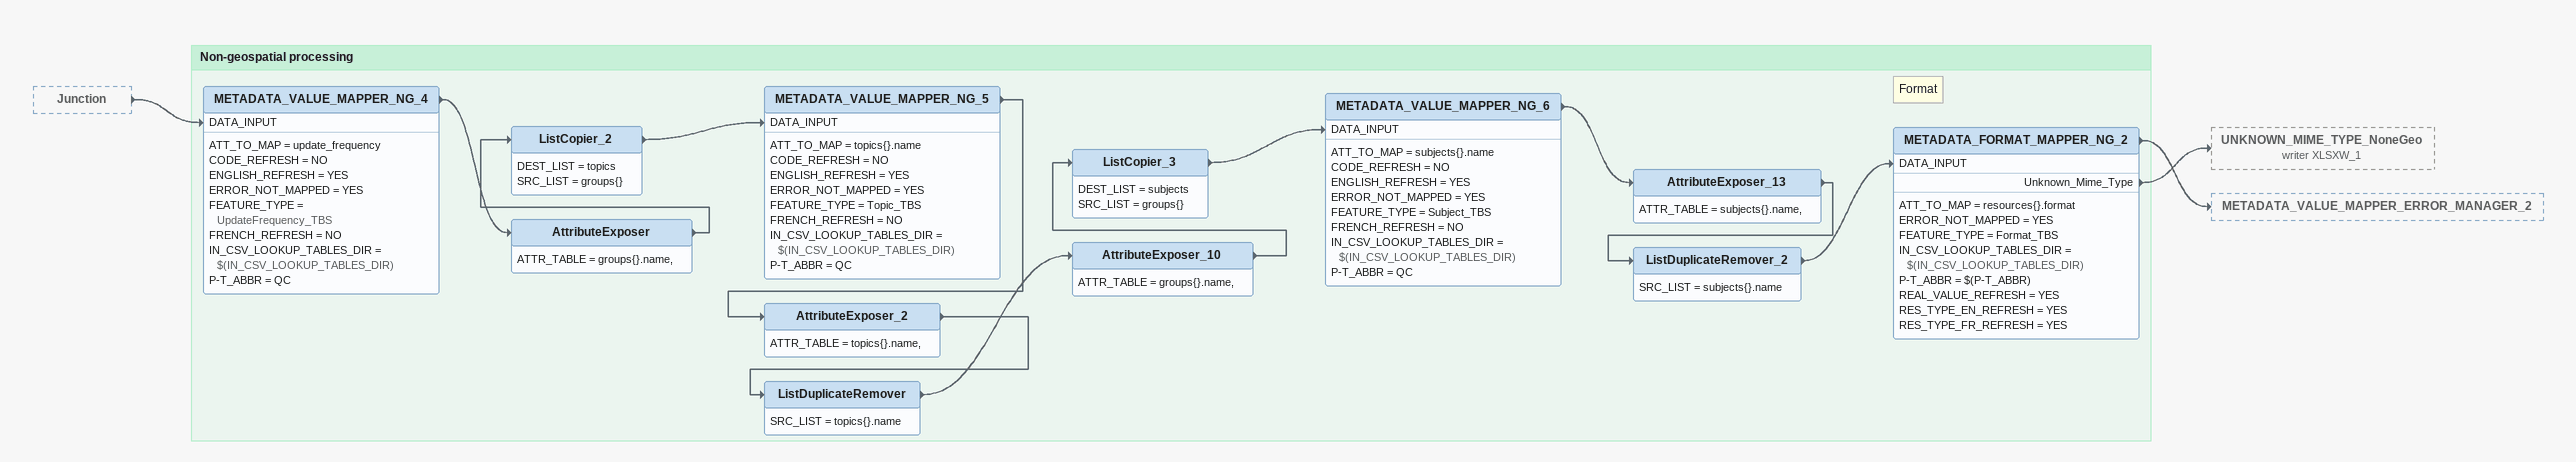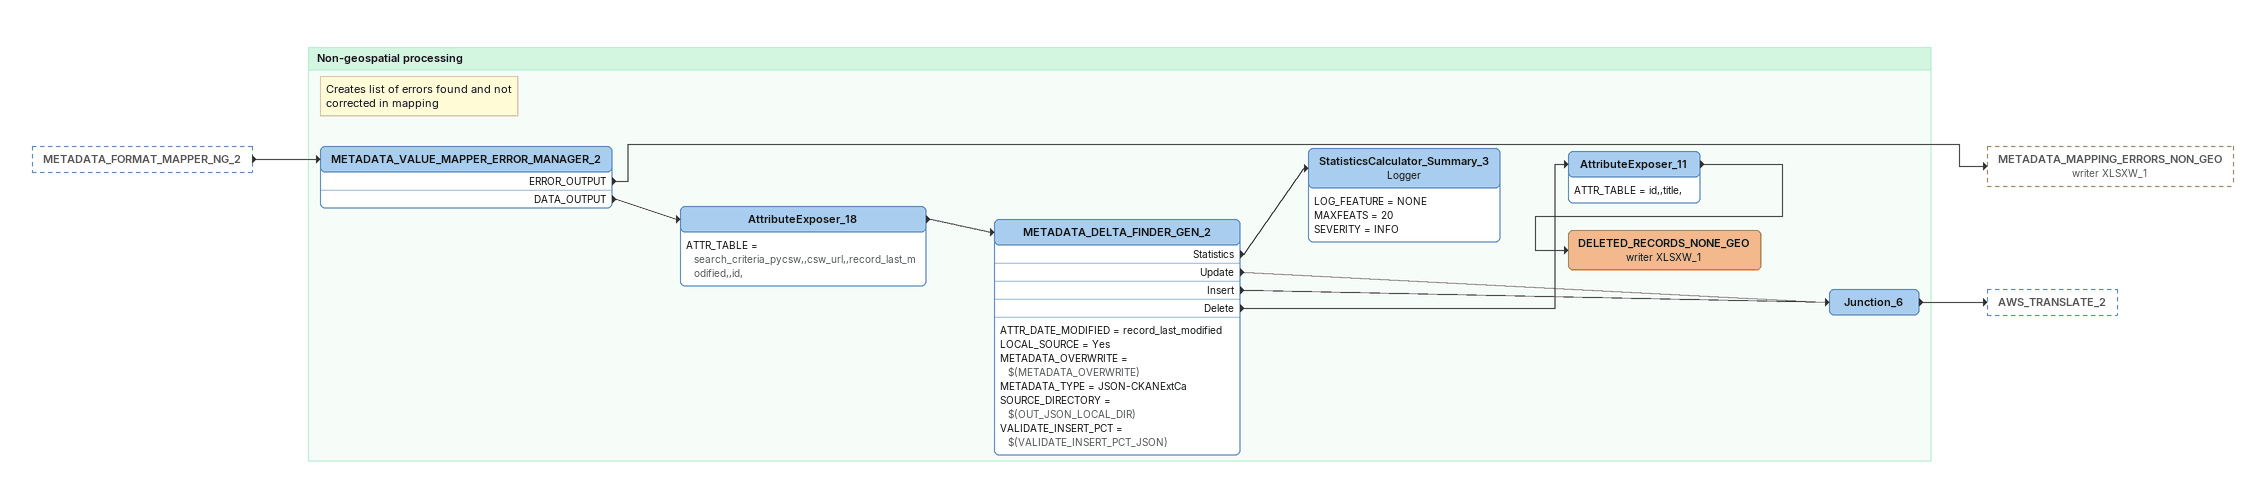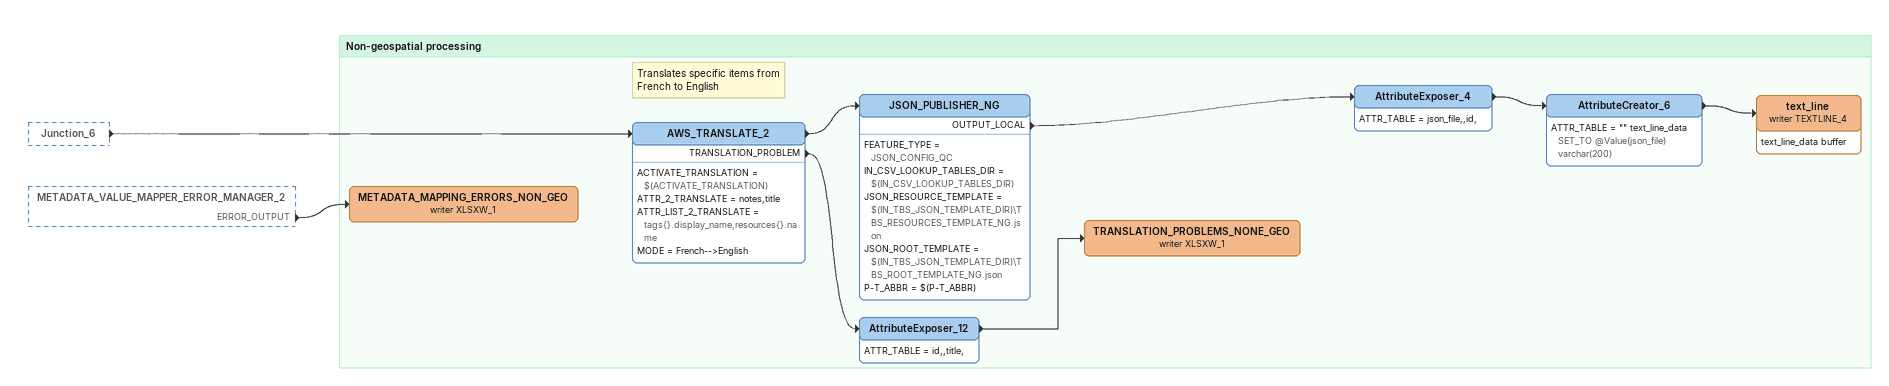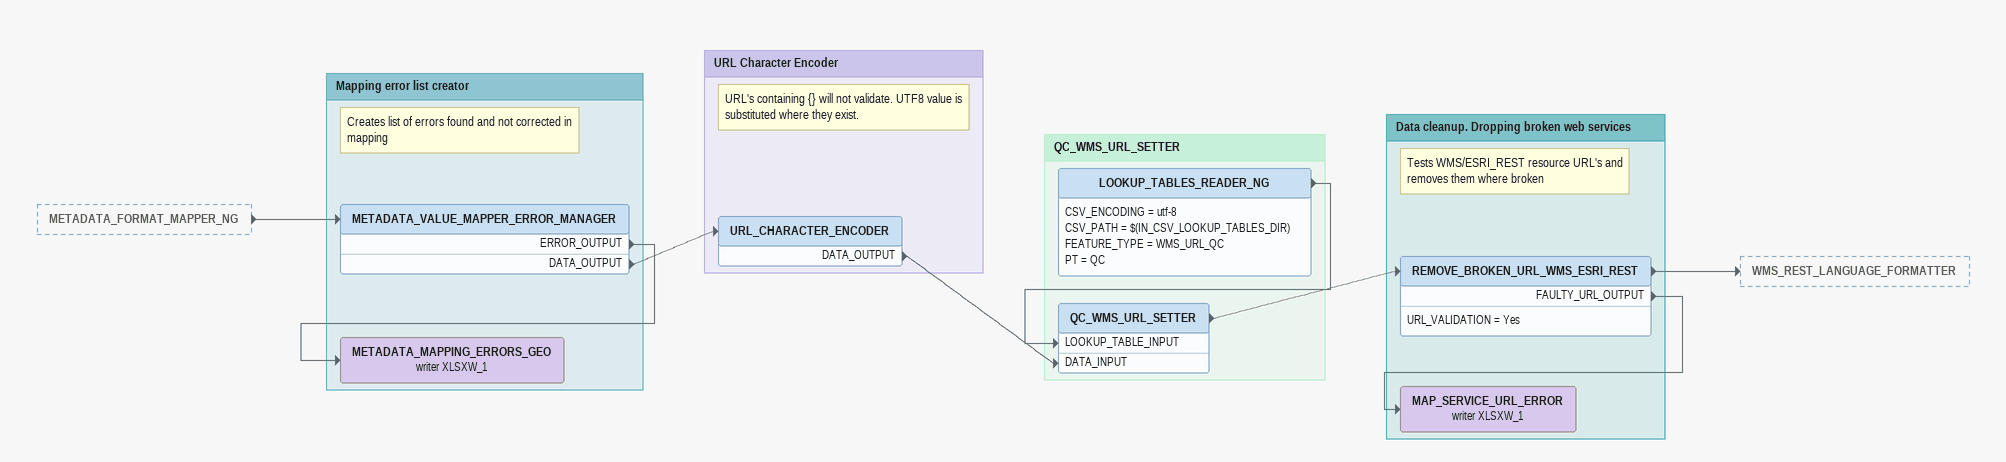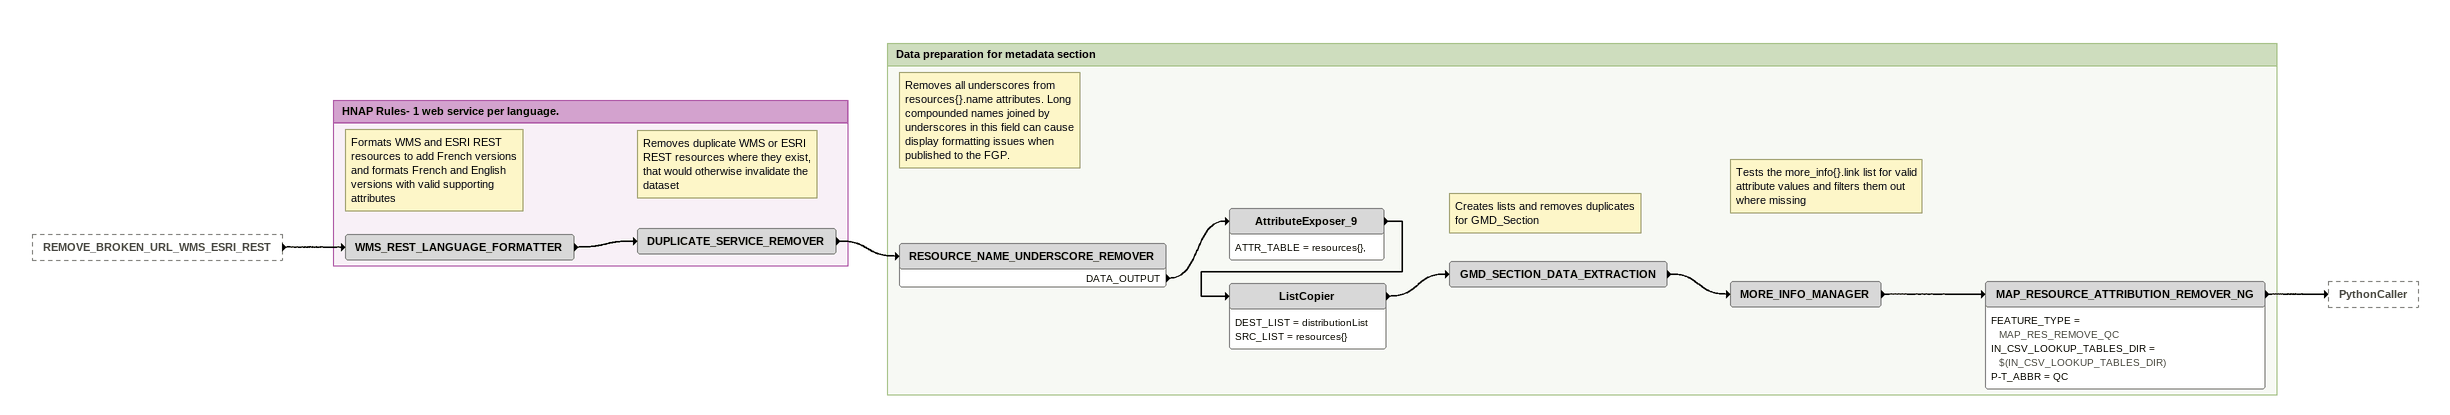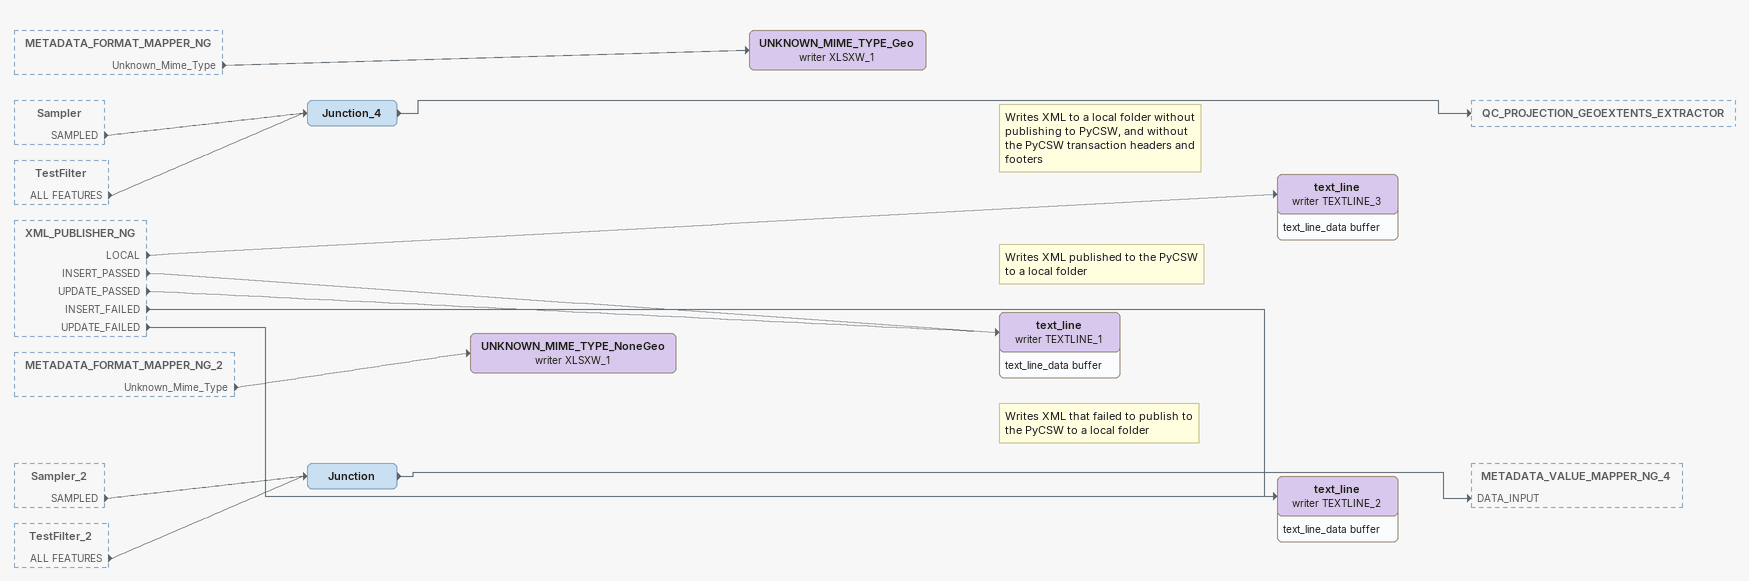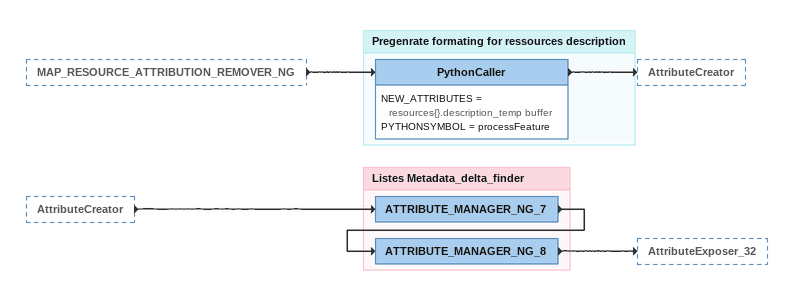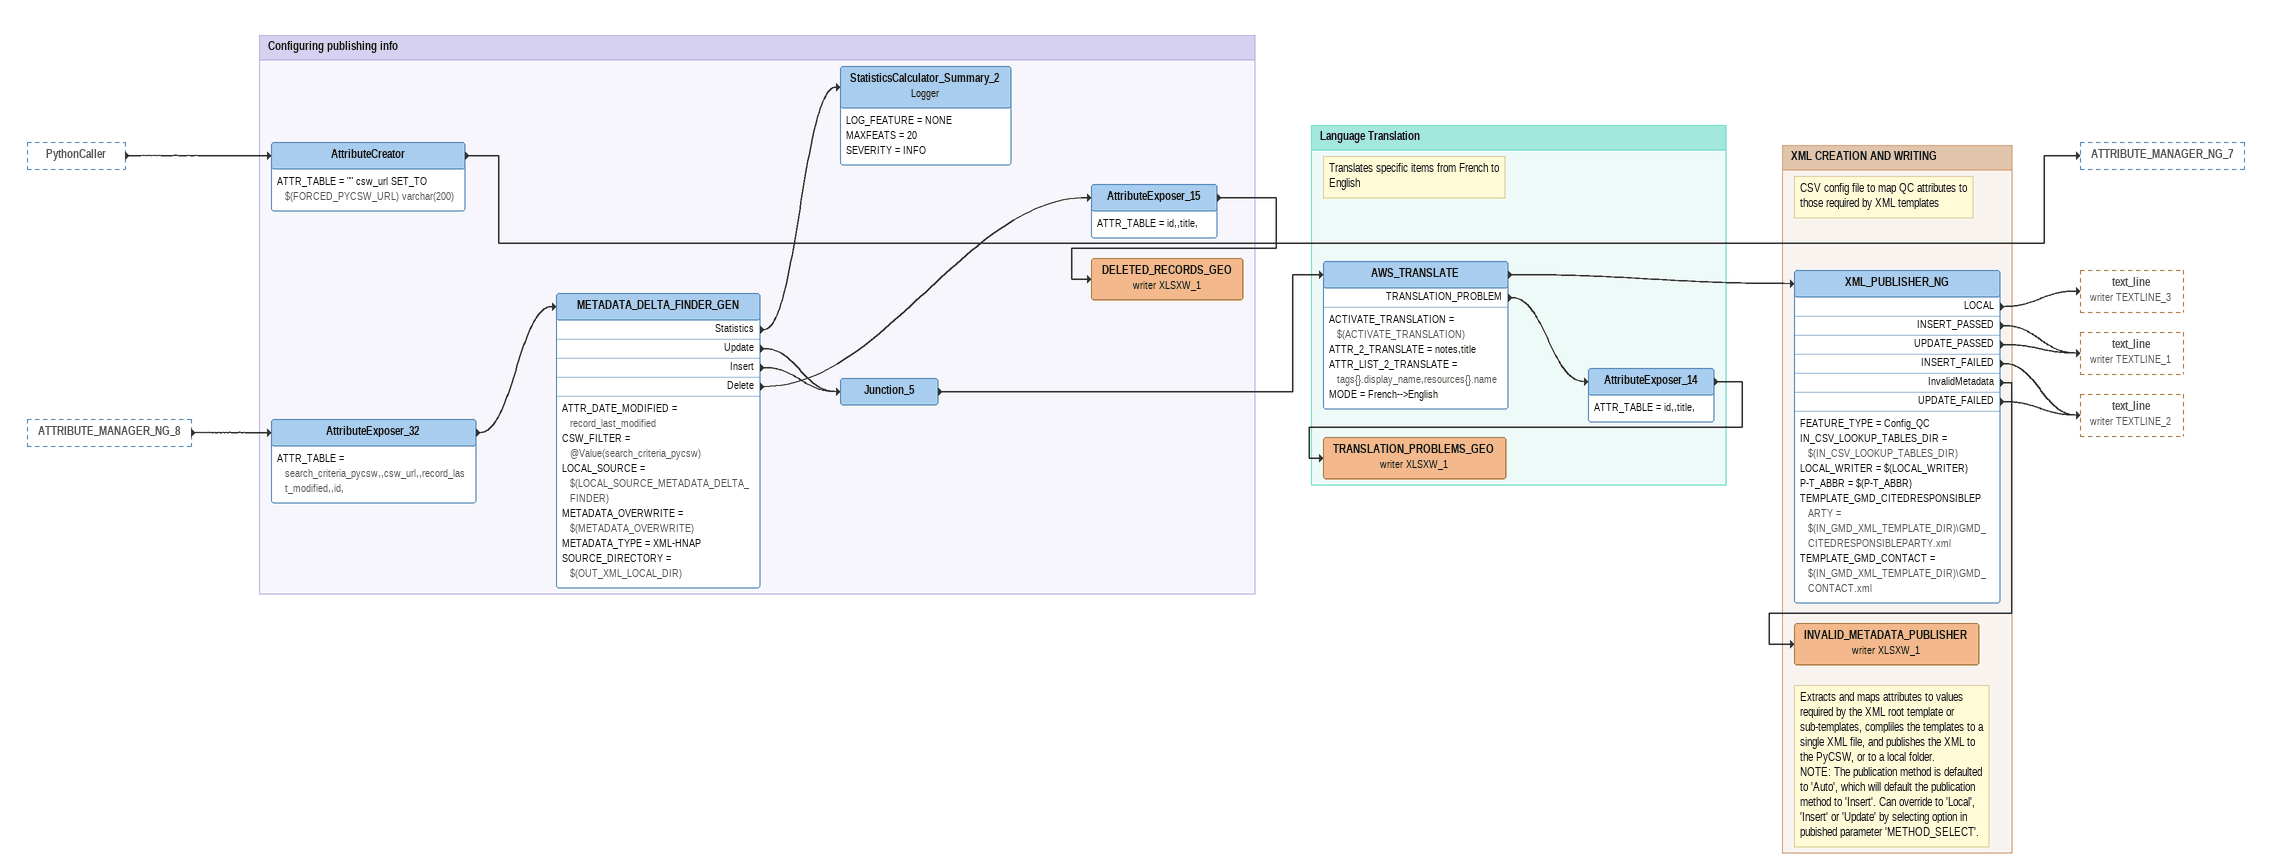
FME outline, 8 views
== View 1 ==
Junction [outside]
    -> METADATA_VALUE_MAPPER_NG_4 [DATA_INPUT]

Bookmark: Non-geospatial processing
METADATA_VALUE_MAPPER_NG_4
    ATT_TO_MAP = update_frequency
    CODE_REFRESH = NO
    ENGLISH_REFRESH = YES
    ERROR_NOT_MAPPED = YES
    FEATURE_TYPE = UpdateFrequency_TBS
    FRENCH_REFRESH = NO
    IN_CSV_LOOKUP_TABLES_DIR = $(IN_CSV_LOOKUP_TABLES_DIR)
    P-T_ABBR = QC
    -> AttributeExposer
AttributeExposer
    ATTR_TABLE = groups{}.name,
    -> ListCopier_2
ListCopier_2
    DEST_LIST = topics
    SRC_LIST = groups{}
    -> METADATA_VALUE_MAPPER_NG_5 [DATA_INPUT]
METADATA_VALUE_MAPPER_NG_5
    ATT_TO_MAP = topics{}.name
    CODE_REFRESH = NO
    ENGLISH_REFRESH = YES
    ERROR_NOT_MAPPED = YES
    FEATURE_TYPE = Topic_TBS
    FRENCH_REFRESH = NO
    IN_CSV_LOOKUP_TABLES_DIR = $(IN_CSV_LOOKUP_TABLES_DIR)
    P-T_ABBR = QC
    -> AttributeExposer_2
AttributeExposer_2
    ATTR_TABLE = topics{}.name,
    -> ListDuplicateRemover
ListDuplicateRemover
    SRC_LIST = topics{}.name
    -> AttributeExposer_10
AttributeExposer_10
    ATTR_TABLE = groups{}.name,
    -> ListCopier_3
ListCopier_3
    DEST_LIST = subjects
    SRC_LIST = groups{}
    -> METADATA_VALUE_MAPPER_NG_6 [DATA_INPUT]
METADATA_VALUE_MAPPER_NG_6
    ATT_TO_MAP = subjects{}.name
    CODE_REFRESH = NO
    ENGLISH_REFRESH = YES
    ERROR_NOT_MAPPED = YES
    FEATURE_TYPE = Subject_TBS
    FRENCH_REFRESH = NO
    IN_CSV_LOOKUP_TABLES_DIR = $(IN_CSV_LOOKUP_TABLES_DIR)
    P-T_ABBR = QC
    -> AttributeExposer_13
AttributeExposer_13
    ATTR_TABLE = subjects{}.name,
    -> ListDuplicateRemover_2
ListDuplicateRemover_2
    SRC_LIST = subjects{}.name
    -> METADATA_FORMAT_MAPPER_NG_2 [DATA_INPUT]
Note: Format
METADATA_FORMAT_MAPPER_NG_2
    ATT_TO_MAP = resources{}.format
    ERROR_NOT_MAPPED = YES
    FEATURE_TYPE = Format_TBS
    IN_CSV_LOOKUP_TABLES_DIR = $(IN_CSV_LOOKUP_TABLES_DIR)
    P-T_ABBR = $(P-T_ABBR)
    REAL_VALUE_REFRESH = YES
    RES_TYPE_EN_REFRESH = YES
    RES_TYPE_FR_REFRESH = YES
    Unknown_Mime_Type -> UNKNOWN_MIME_TYPE_NoneGeo (writer XLSXW_1)
    -> METADATA_VALUE_MAPPER_ERROR_MANAGER_2

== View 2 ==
METADATA_FORMAT_MAPPER_NG_2 [outside]
    -> METADATA_VALUE_MAPPER_ERROR_MANAGER_2

Bookmark: Non-geospatial processing
Note: Creates list of errors found and not corrected in mapping
METADATA_VALUE_MAPPER_ERROR_MANAGER_2
    ERROR_OUTPUT -> METADATA_MAPPING_ERRORS_NON_GEO (writer XLSXW_1)
    DATA_OUTPUT -> AttributeExposer_18
AttributeExposer_18
    ATTR_TABLE = search_criteria_pycsw,,csw_url,,record_last_modified,,id,
    -> METADATA_DELTA_FINDER_GEN_2
METADATA_DELTA_FINDER_GEN_2
    ATTR_DATE_MODIFIED = record_last_modified
    LOCAL_SOURCE = Yes
    METADATA_OVERWRITE = $(METADATA_OVERWRITE)
    METADATA_TYPE = JSON-CKANExtCa
    SOURCE_DIRECTORY = $(OUT_JSON_LOCAL_DIR)
    VALIDATE_INSERT_PCT = $(VALIDATE_INSERT_PCT_JSON)
    Statistics -> StatisticsCalculator_Summary_3
    Update -> Junction_6
    Insert -> Junction_6
    Delete -> AttributeExposer_11
StatisticsCalculator_Summary_3: Logger
    LOG_FEATURE = NONE
    MAXFEATS = 20
    SEVERITY = INFO
AttributeExposer_11
    ATTR_TABLE = id,,title,
    -> DELETED_RECORDS_NONE_GEO (writer XLSXW_1)
DELETED_RECORDS_NONE_GEO (writer XLSXW_1)
Junction_6
    -> AWS_TRANSLATE_2

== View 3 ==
Junction_6 [outside]
    -> AWS_TRANSLATE_2
METADATA_VALUE_MAPPER_ERROR_MANAGER_2 [outside]
    ERROR_OUTPUT -> METADATA_MAPPING_ERRORS_NON_GEO (writer XLSXW_1)

Bookmark: Non-geospatial processing
Note: Translates specific items from French to English
AWS_TRANSLATE_2
    ACTIVATE_TRANSLATION = $(ACTIVATE_TRANSLATION)
    ATTR_2_TRANSLATE = notes,title
    ATTR_LIST_2_TRANSLATE = tags{}.display_name,resources{}.name
    MODE = French-->English
    -> JSON_PUBLISHER_NG
    TRANSLATION_PROBLEM -> AttributeExposer_12
JSON_PUBLISHER_NG
    FEATURE_TYPE = JSON_CONFIG_QC
    IN_CSV_LOOKUP_TABLES_DIR = $(IN_CSV_LOOKUP_TABLES_DIR)
    JSON_RESOURCE_TEMPLATE = $(IN_TBS_JSON_TEMPLATE_DIR)\TBS_RESOURCES_TEMPLATE_NG.json
    JSON_ROOT_TEMPLATE = $(IN_TBS_JSON_TEMPLATE_DIR)\TBS_ROOT_TEMPLATE_NG.json
    P-T_ABBR = $(P-T_ABBR)
    OUTPUT_LOCAL -> AttributeExposer_4
AttributeExposer_4
    ATTR_TABLE = json_file,,id,
    -> AttributeCreator_6
AttributeCreator_6
    ATTR_TABLE = "" text_line_data SET_TO @Value(json_file) varchar(200)
    -> text_line (writer TEXTLINE_4)
text_line (writer TEXTLINE_4)
    attributes: text_line_data buffer
AttributeExposer_12
    ATTR_TABLE = id,,title,
    -> TRANSLATION_PROBLEMS_NONE_GEO (writer XLSXW_1)
TRANSLATION_PROBLEMS_NONE_GEO (writer XLSXW_1)
METADATA_MAPPING_ERRORS_NON_GEO (writer XLSXW_1)

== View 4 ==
METADATA_FORMAT_MAPPER_NG [outside]
    -> METADATA_VALUE_MAPPER_ERROR_MANAGER

Bookmark: Mapping error list creator
Note: Creates list of errors found and not corrected in mapping
METADATA_VALUE_MAPPER_ERROR_MANAGER
    ERROR_OUTPUT -> METADATA_MAPPING_ERRORS_GEO (writer XLSXW_1)
    DATA_OUTPUT -> URL_CHARACTER_ENCODER
METADATA_MAPPING_ERRORS_GEO (writer XLSXW_1)

Bookmark: URL Character Encoder
Note: URL's containing {} will not validate. UTF8 value is substituted where they exist.
URL_CHARACTER_ENCODER
    DATA_OUTPUT -> QC_WMS_URL_SETTER [DATA_INPUT]

Bookmark: QC_WMS_URL_SETTER
LOOKUP_TABLES_READER_NG
    CSV_ENCODING = utf-8
    CSV_PATH = $(IN_CSV_LOOKUP_TABLES_DIR)
    FEATURE_TYPE = WMS_URL_QC
    PT = QC
    -> QC_WMS_URL_SETTER [LOOKUP_TABLE_INPUT]
QC_WMS_URL_SETTER
    -> REMOVE_BROKEN_URL_WMS_ESRI_REST

Bookmark: Data cleanup. Dropping broken web services
Note: Tests WMS/ESRI_REST resource URL's and removes them where broken
REMOVE_BROKEN_URL_WMS_ESRI_REST
    URL_VALIDATION = Yes
    -> WMS_REST_LANGUAGE_FORMATTER
    FAULTY_URL_OUTPUT -> MAP_SERVICE_URL_ERROR (writer XLSXW_1)
MAP_SERVICE_URL_ERROR (writer XLSXW_1)

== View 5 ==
REMOVE_BROKEN_URL_WMS_ESRI_REST [outside]
    -> WMS_REST_LANGUAGE_FORMATTER

Bookmark: HNAP Rules- 1 web service per language.
Note: Formats WMS and ESRI REST resources to add French versions and formats French and English versions with valid supporting attributes
WMS_REST_LANGUAGE_FORMATTER
    -> DUPLICATE_SERVICE_REMOVER
Note: Removes duplicate WMS or ESRI REST resources where they exist, that would otherwise invalidate the dataset
DUPLICATE_SERVICE_REMOVER
    -> RESOURCE_NAME_UNDERSCORE_REMOVER

Bookmark: Data preparation for metadata section
Note: Removes all underscores from resources{}.name attributes. Long compounded names joined by underscores in this field can cause display formatting issues when published to the FGP.
RESOURCE_NAME_UNDERSCORE_REMOVER
    DATA_OUTPUT -> AttributeExposer_9
AttributeExposer_9
    ATTR_TABLE = resources{},
    -> ListCopier
ListCopier
    DEST_LIST = distributionList
    SRC_LIST = resources{}
    -> GMD_SECTION_DATA_EXTRACTION
Note: Creates lists and removes duplicates for GMD_Section
GMD_SECTION_DATA_EXTRACTION
    -> MORE_INFO_MANAGER
Note: Tests the more_info{}.link list for valid attribute values and filters them out where missing
MORE_INFO_MANAGER
    -> MAP_RESOURCE_ATTRIBUTION_REMOVER_NG
MAP_RESOURCE_ATTRIBUTION_REMOVER_NG
    FEATURE_TYPE = MAP_RES_REMOVE_QC
    IN_CSV_LOOKUP_TABLES_DIR = $(IN_CSV_LOOKUP_TABLES_DIR)
    P-T_ABBR = QC
    -> PythonCaller

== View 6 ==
METADATA_FORMAT_MAPPER_NG [outside]
    Unknown_Mime_Type -> UNKNOWN_MIME_TYPE_Geo (writer XLSXW_1)
Sampler [outside]
    SAMPLED -> Junction_4
TestFilter [outside]
    ALL FEATURES -> Junction_4
XML_PUBLISHER_NG [outside]
    LOCAL -> text_line (writer TEXTLINE_3)
    INSERT_PASSED -> text_line (writer TEXTLINE_1)
    UPDATE_PASSED -> text_line (writer TEXTLINE_1)
    INSERT_FAILED -> text_line (writer TEXTLINE_2)
    UPDATE_FAILED -> text_line (writer TEXTLINE_2)
METADATA_FORMAT_MAPPER_NG_2 [outside]
    Unknown_Mime_Type -> UNKNOWN_MIME_TYPE_NoneGeo (writer XLSXW_1)
Sampler_2 [outside]
    SAMPLED -> Junction
TestFilter_2 [outside]
    ALL FEATURES -> Junction
Junction_4
    -> QC_PROJECTION_GEOEXTENTS_EXTRACTOR
UNKNOWN_MIME_TYPE_Geo (writer XLSXW_1)
Junction
    -> METADATA_VALUE_MAPPER_NG_4 [DATA_INPUT]
UNKNOWN_MIME_TYPE_NoneGeo (writer XLSXW_1)
Note: Writes XML to a local folder without publishing to PyCSW, and without the PyCSW transaction headers and footers
text_line (writer TEXTLINE_3)
    attributes: text_line_data buffer
Note: Writes XML published to the PyCSW to a local folder
text_line (writer TEXTLINE_1)
    attributes: text_line_data buffer
Note: Writes XML that failed to publish to the PyCSW to a local folder
text_line (writer TEXTLINE_2)
    attributes: text_line_data buffer

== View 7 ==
MAP_RESOURCE_ATTRIBUTION_REMOVER_NG [outside]
    -> PythonCaller
AttributeCreator [outside]
    -> ATTRIBUTE_MANAGER_NG_7

Bookmark: Pregenrate formating for ressources description
PythonCaller
    NEW_ATTRIBUTES = resources{}.description_temp buffer
    PYTHONSYMBOL = processFeature
    -> AttributeCreator

Bookmark: Listes Metadata_delta_finder
ATTRIBUTE_MANAGER_NG_7
    -> ATTRIBUTE_MANAGER_NG_8
ATTRIBUTE_MANAGER_NG_8
    -> AttributeExposer_32

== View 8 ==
PythonCaller [outside]
    -> AttributeCreator
ATTRIBUTE_MANAGER_NG_8 [outside]
    -> AttributeExposer_32

Bookmark: Configuring publishing info
AttributeCreator
    ATTR_TABLE = "" csw_url SET_TO $(FORCED_PYCSW_URL) varchar(200)
    -> ATTRIBUTE_MANAGER_NG_7
AttributeExposer_32
    ATTR_TABLE = search_criteria_pycsw,,csw_url,,record_last_modified,,id,
    -> METADATA_DELTA_FINDER_GEN
METADATA_DELTA_FINDER_GEN
    ATTR_DATE_MODIFIED = record_last_modified
    CSW_FILTER = @Value(search_criteria_pycsw)
    LOCAL_SOURCE = $(LOCAL_SOURCE_METADATA_DELTA_FINDER)
    METADATA_OVERWRITE = $(METADATA_OVERWRITE)
    METADATA_TYPE = XML-HNAP
    SOURCE_DIRECTORY = $(OUT_XML_LOCAL_DIR)
    Statistics -> StatisticsCalculator_Summary_2
    Update -> Junction_5
    Insert -> Junction_5
    Delete -> AttributeExposer_15
StatisticsCalculator_Summary_2: Logger
    LOG_FEATURE = NONE
    MAXFEATS = 20
    SEVERITY = INFO
AttributeExposer_15
    ATTR_TABLE = id,,title,
    -> DELETED_RECORDS_GEO (writer XLSXW_1)
DELETED_RECORDS_GEO (writer XLSXW_1)
Junction_5
    -> AWS_TRANSLATE

Bookmark: Language Translation
Note: Translates specific items from French to English
AWS_TRANSLATE
    ACTIVATE_TRANSLATION = $(ACTIVATE_TRANSLATION)
    ATTR_2_TRANSLATE = notes,title
    ATTR_LIST_2_TRANSLATE = tags{}.display_name,resources{}.name
    MODE = French-->English
    -> XML_PUBLISHER_NG
    TRANSLATION_PROBLEM -> AttributeExposer_14
AttributeExposer_14
    ATTR_TABLE = id,,title,
    -> TRANSLATION_PROBLEMS_GEO (writer XLSXW_1)
TRANSLATION_PROBLEMS_GEO (writer XLSXW_1)

Bookmark: XML CREATION AND WRITING
Note: CSV config file to map QC attributes to those required by XML templates
XML_PUBLISHER_NG
    FEATURE_TYPE = Config_QC
    IN_CSV_LOOKUP_TABLES_DIR = $(IN_CSV_LOOKUP_TABLES_DIR)
    LOCAL_WRITER = $(LOCAL_WRITER)
    P-T_ABBR = $(P-T_ABBR)
    TEMPLATE_GMD_CITEDRESPONSIBLEPARTY = $(IN_GMD_XML_TEMPLATE_DIR)\GMD_CITEDRESPONSIBLEPARTY.xml
    TEMPLATE_GMD_CONTACT = $(IN_GMD_XML_TEMPLATE_DIR)\GMD_CONTACT.xml
    LOCAL -> text_line (writer TEXTLINE_3)
    INSERT_PASSED -> text_line (writer TEXTLINE_1)
    UPDATE_PASSED -> text_line (writer TEXTLINE_1)
    INSERT_FAILED -> text_line (writer TEXTLINE_2)
    InvalidMetadata -> INVALID_METADATA_PUBLISHER (writer XLSXW_1)
    UPDATE_FAILED -> text_line (writer TEXTLINE_2)
Note: Extracts and maps attributes to values required by the XML root template or sub-templates, compliles the templates to a single XML file, and publishes the XML to the PyCSW, or to a local folder. / NOTE: The publication method is defaulted to 'Auto', which will default the publication method to 'Insert'. Can override to 'Local', 'Insert' or 'Update' by selecting option in pubished parameter 'METHOD_SELECT'.
INVALID_METADATA_PUBLISHER (writer XLSXW_1)
